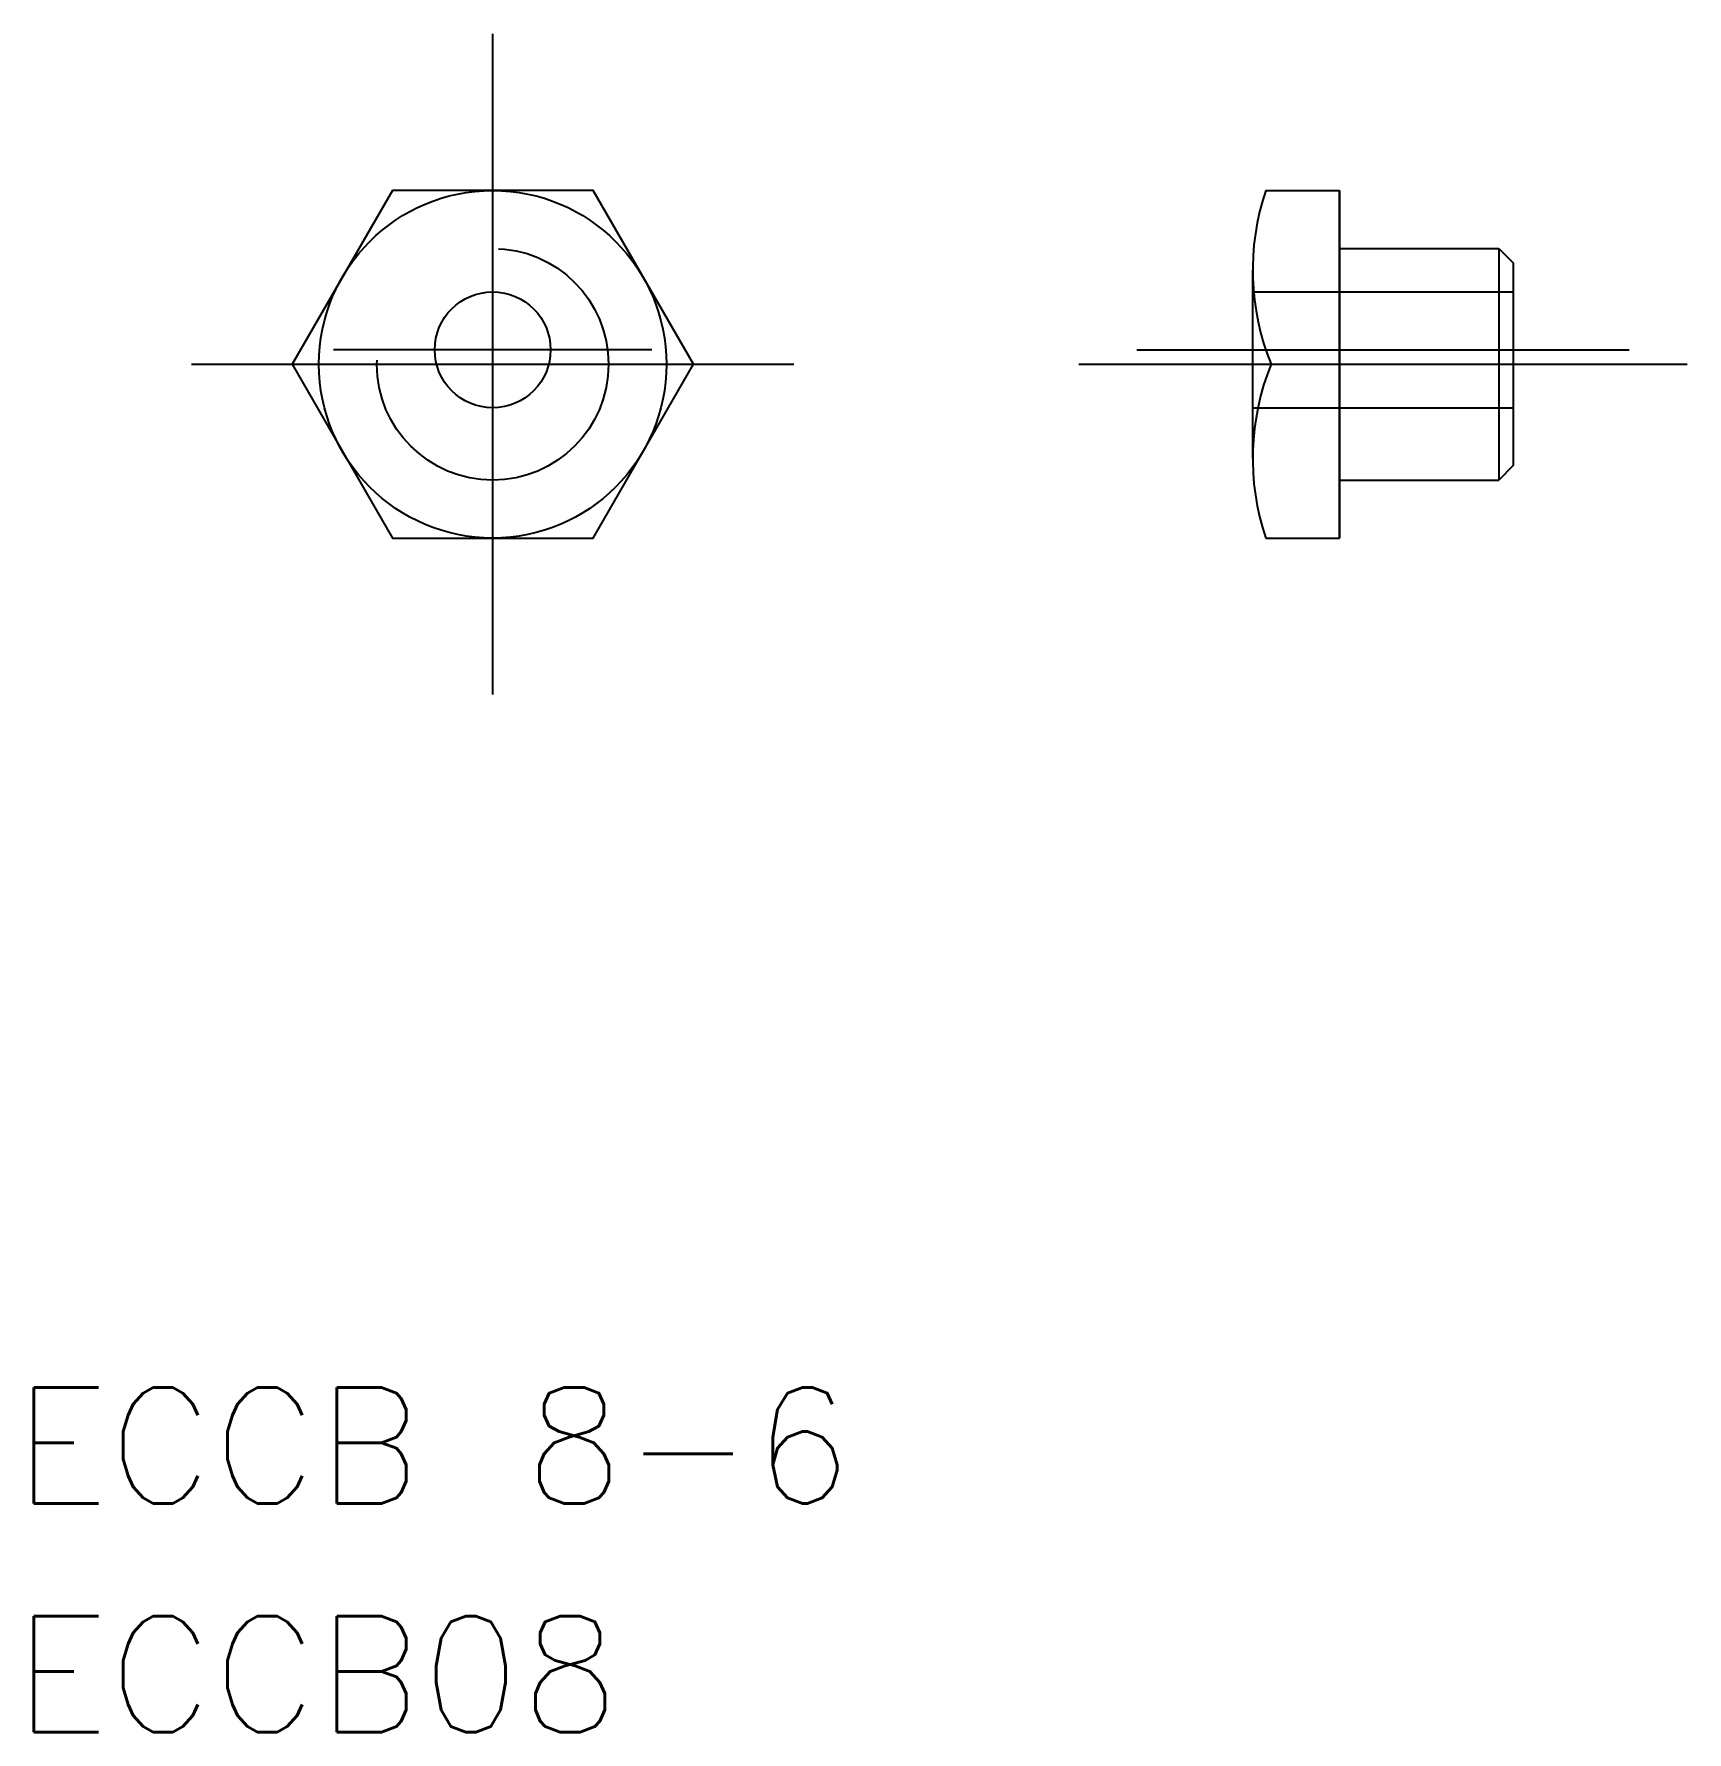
# Model space of a CAD drawing. Extents: x 12.5 to 69.5, y 9.5 to 68.1.
import ezdxf

# ---------------------------------------------------------------- set-up
doc = ezdxf.new("R2010")
doc.units = 0
doc.linetypes.add('CENTER', pattern=[50.8, 31.75, -6.35, 6.35, -6.35])
doc.linetypes.add('DASHED', pattern=[19.05, 12.7, -6.35])
doc.layers.get('0').update_dxf_attribs({"linetype": 'CONTINUOUS'})
doc.layers.add('CENTER', color=1, linetype='CONTINUOUS')
doc.styles.get("Standard").update_dxf_attribs({"font": 'txt.shx', "bigfont": 'bigfont.shx'})

msp = doc.modelspace()

# ---------------------------------------------------------------- linework, layer by layer
at = {"color": 7, "linetype": 'CONTINUOUS'}
for p, q in [((55.003, 62.711), (57.55, 62.711)), ((57.55, 50.711), (57.55, 62.711)), ((57.55, 62.711), (57.55, 50.711)), ((57.55, 60.711), (63.05, 60.711)), ((63.05, 60.711), (63.55, 60.211)), ((63.05, 60.711), (63.05, 52.711)), ((54.55, 59.961), (54.55, 53.461)), ((63.55, 60.211), (63.55, 53.211)), ((55.19, 56.711), (57.55, 56.711)), ((63.55, 53.211), (63.05, 52.711)), ((57.55, 52.711), (63.05, 52.711)), ((55.003, 50.711), (57.55, 50.711))]:
    msp.add_line(p, q, dxfattribs=at)
at = {"color": 3, "linetype": 'DASHED'}
for p, q in [((54.55, 59.211), (63.55, 59.211)), ((54.55, 55.211), (63.55, 55.211))]:
    msp.add_line(p, q, dxfattribs=at)
at = {"color": 7, "linetype": 'CONTINUOUS'}
msp.add_lwpolyline([(24.843, 62.711), (21.379, 56.711), (24.843, 50.711), (31.772, 50.711), (35.236, 56.711), (31.772, 62.711)], close=True, dxfattribs=at)
for centre, radius in [((28.307, 56.711), 6), ((28.307, 57.211), 2)]:
    msp.add_circle(centre, radius, dxfattribs=at)
at = {"color": 3, "linetype": 'DASHED'}
msp.add_circle((28.307, 56.711), 4, dxfattribs=at)
at = {"color": 7, "linetype": 'CONTINUOUS'}
for centre, start, end in [((63.122, 59.961), 161.28786, 202.28064), ((63.122, 53.461), 157.71936, 198.71214)]:
    msp.add_arc(centre, 8.572, start, end, dxfattribs=at)
at = {"layer": 'CENTER', "color": 1, "linetype": 'CENTER'}
for p, q in [((28.307, 45.305), (28.307, 68.117)), ((33.807, 57.211), (22.807, 57.211)), ((50.55, 57.211), (67.55, 57.211)), ((17.907, 56.711), (38.707, 56.711)), ((48.55, 56.711), (69.55, 56.711))]:
    msp.add_line(p, q, dxfattribs=at)

# ---------------------------------------------------------------- texts
at = {"color": 7, "linetype": 'CONTINUOUS'}
for s, p in [('ECCB 8-6', (11.781, 17.378)), ('ECCB08', (11.781, 9.482))]:
    msp.add_text(s, height=4, dxfattribs=at).set_placement(p)

doc.saveas('drawing.dxf')
